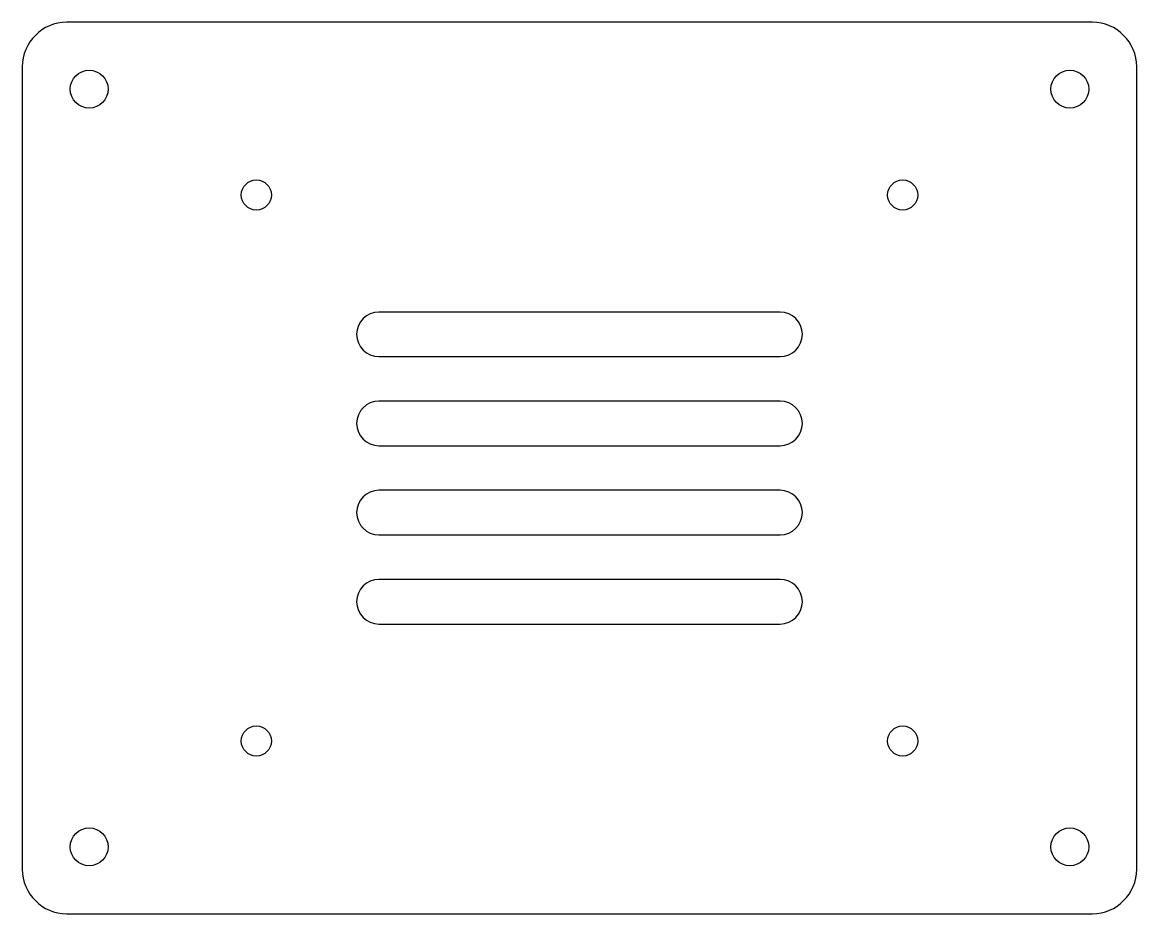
# Model space of a CAD drawing. Header units: millimetres. Extents: x 0 to 100, y 0 to 80.
import ezdxf

# ---------------------------------------------------------------- set-up
doc = ezdxf.new("R2010")
doc.units = ezdxf.units.MM
doc.layers.add('CUT', color=1, linetype='Continuous')

msp = doc.modelspace()

# ---------------------------------------------------------------- linework, layer by layer
at = {"layer": 'CUT'}
for points in [[(4, 0), (96, 0, 0.41421), (100, 4), (100, 76, 0.41421), (96, 80), (4, 80, 0.41421), (0, 76), (0, 4, 0.41421)], [(32, 50), (68, 50, 1), (68, 54), (32, 54, 1)], [(32, 42), (68, 42, 1), (68, 46), (32, 46, 1)], [(32, 34), (68, 34, 1), (68, 38), (32, 38, 1)], [(32, 26), (68, 26, 1), (68, 30), (32, 30, 1)]]:
    msp.add_lwpolyline(points, format="xyb", close=True, dxfattribs=at)
for centre, radius in [((6, 74), 1.7), ((94, 74), 1.7), ((21, 64.5), 1.35), ((79, 64.5), 1.35), ((21, 15.5), 1.35), ((79, 15.5), 1.35), ((6, 6), 1.7), ((94, 6), 1.7)]:
    msp.add_circle(centre, radius, dxfattribs=at)

doc.saveas('drawing.dxf')
